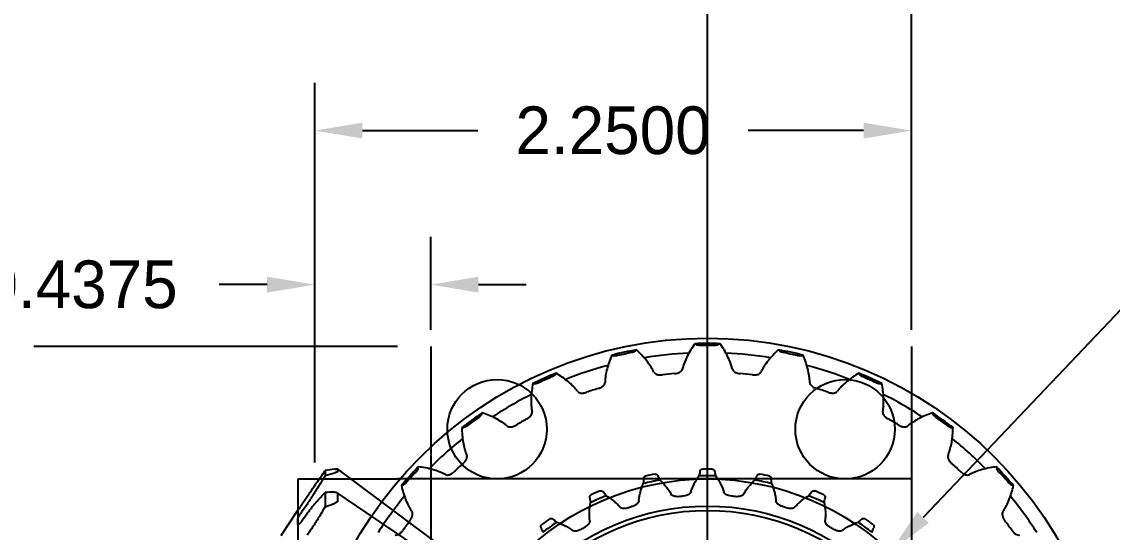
# Model space of a CAD drawing. Header units: inches. Extents: x -116 to 250, y -285 to 80.
# Drawn here: x 21.145 to 25.257, y -191.47 to -189.545 of the extents above; entities that cross this region are included whole.
import ezdxf

# ---------------------------------------------------------------- set-up
doc = ezdxf.new("R2010")
doc.units = ezdxf.units.IN
doc.header["$MEASUREMENT"] = 0
for name, color, linetype in [('LAY0001', 7, 'Continuous'), ('LAYER_CURVE', 7, 'Continuous'), ('LAYER_CUT_FEAT', 7, 'Continuous'), ('LAYER_FEATURE', 7, 'Continuous'), ('trajectories', 3, 'Continuous')]:
    doc.layers.add(name, color=color, linetype=linetype)
doc.dimstyles.get("Standard").update_dxf_attribs({"dimtxt": 0.18, "dimasz": 0.18, "dimexe": 0.18, "dimexo": 0.0625, "dimgap": 0.09, "dimtad": 0, "dimtih": 1, "dimtoh": 1, "dimdec": 4, "dimzin": 0, "dimdsep": 46, "dimtxsty": 'Standard', "dimcen": 0.09, "dimadec": 0, "dimazin": 0, "dimtfac": 1, "dimtdec": 4, "dimtofl": 0, "dimtmove": 0, "dimatfit": 3, "dimfxl": 1, "dimtolj": 1, "dimtzin": 0, "dimarcsym": 0})

# ---------------------------------------------------------------- blocks, each defined once
blk = doc.blocks.new('*D125')
at = {"layer": 'Defpoints', "color": 0, "transparency": 16777216}
for p in [(24.4196, -191.5446), (23.0411, -192.9936)]:
    blk.add_point(p, dxfattribs=at)
at = {"layer": 'trajectories', "color": 0, "lineweight": -2, "transparency": 16777216}
for p, q in [((25.3157, -190.6027), (24.5437, -191.4142)), ((25.4957, -190.6027), (25.3157, -190.6027)), ((23.7304, -192.3591), (23.7304, -192.1791)), ((23.6404, -192.2691), (23.8204, -192.2691))]:
    blk.add_line(p, q, dxfattribs=at)
at = {"layer": 'trajectories', "color": 0, "transparency": 16777216}
blk.add_solid([(24.522, -191.3935), (24.5654, -191.4348), (24.4196, -191.5446)], dxfattribs=at)
at = {"layer": 'trajectories', "color": 0, "transparency": 16777216, "insert": (26.0657, -190.6027), "char_height": 0.18, "attachment_point": 5}
blk.add_mtext('\\A1;∅2.0000', dxfattribs=at)
blk = doc.blocks.new('*D124')
at = {"layer": 'Defpoints', "color": 0, "transparency": 16777216}
for p in [(24.4996, -189.955), (24.4996, -190.7691), (22.2496, -191.2691)]:
    blk.add_point(p, dxfattribs=at)
at = {"layer": 'trajectories', "color": 0, "lineweight": -2, "transparency": 16777216}
for p, q in [((22.2496, -191.2066), (22.2496, -189.775)), ((24.4996, -190.7066), (24.4996, -189.775)), ((22.4296, -189.955), (22.8646, -189.955)), ((24.3196, -189.955), (23.8846, -189.955))]:
    blk.add_line(p, q, dxfattribs=at)
at = {"layer": 'trajectories', "color": 0, "transparency": 16777216}
for points in [[(22.4296, -189.925), (22.4296, -189.985), (22.2496, -189.955)], [(24.3196, -189.925), (24.3196, -189.985), (24.4996, -189.955)]]:
    blk.add_solid(points, dxfattribs=at)
at = {"layer": 'trajectories', "color": 0, "transparency": 16777216, "insert": (23.3746, -189.955), "char_height": 0.18, "attachment_point": 5}
blk.add_mtext('\\A1;2.2500', dxfattribs=at)
blk = doc.blocks.new('*D127')
at = {"layer": 'Defpoints', "color": 0, "transparency": 16777216}
for p in [(22.2496, -190.5361), (22.2496, -190.7691), (22.6871, -190.7691)]:
    blk.add_point(p, dxfattribs=at)
at = {"layer": 'trajectories', "color": 0, "lineweight": -2, "transparency": 16777216}
for p, q in [((22.2496, -190.7066), (22.2496, -190.3561)), ((22.6871, -190.7066), (22.6871, -190.3561)), ((22.0696, -190.5361), (21.8896, -190.5361)), ((22.8671, -190.5361), (23.0471, -190.5361))]:
    blk.add_line(p, q, dxfattribs=at)
at = {"layer": 'trajectories', "color": 0, "transparency": 16777216}
for points in [[(22.0696, -190.5061), (22.0696, -190.5661), (22.2496, -190.5361)], [(22.8671, -190.5061), (22.8671, -190.5661), (22.6871, -190.5361)]]:
    blk.add_solid(points, dxfattribs=at)
at = {"layer": 'trajectories', "color": 0, "transparency": 16777216, "insert": (21.3646, -190.5361), "char_height": 0.18, "attachment_point": 5}
blk.add_mtext('\\A1;0.4375', dxfattribs=at)
blk = doc.blocks.new('*D129')
at = {"layer": 'Defpoints', "color": 0, "transparency": 16777216}
for p in [(24.4996, -189.3647), (24.4996, -190.7691), (23.7304, -192.2691)]:
    blk.add_point(p, dxfattribs=at)
at = {"layer": 'trajectories', "color": 0, "lineweight": -2, "transparency": 16777216}
for p, q in [((23.7304, -192.2066), (23.7304, -189.1847)), ((24.4996, -190.7066), (24.4996, -189.1847)), ((23.9104, -189.3647), (24.3196, -189.3647)), ((24.4996, -189.3647), (24.6796, -189.3647))]:
    blk.add_line(p, q, dxfattribs=at)
at = {"layer": 'trajectories', "color": 0, "transparency": 16777216}
for points in [[(23.9104, -189.3347), (23.9104, -189.3947), (23.7304, -189.3647)], [(24.3196, -189.3347), (24.3196, -189.3947), (24.4996, -189.3647)]]:
    blk.add_solid(points, dxfattribs=at)
at = {"layer": 'trajectories', "color": 0, "transparency": 16777216, "insert": (25.2046, -189.3647), "char_height": 0.18, "attachment_point": 5}
blk.add_mtext('\\A1;0.7693', dxfattribs=at)

msp = doc.modelspace()

# ---------------------------------------------------------------- linework, layer by layer
at = {"color": 7, "linetype": 'Continuous'}
for p, q in [((22.7669, -191.55228), (22.3357, -191.23147)), ((22.76708, -191.61476), (22.33438, -191.32083)), ((22.22035, -191.33706), (22.19989, -191.36769)), ((22.22035, -191.36494), (22.19989, -191.39465)), ((22.18574, -191.38768), (22.18574, -191.3872)), ((22.18575, -191.3877), (22.18574, -191.38768)), ((22.18588, -191.3876), (22.18575, -191.3877)), ((22.22035, -191.40042), (22.19989, -191.42896)), ((22.18574, -191.43982), (22.18574, -191.42183))]:
    msp.add_line(p, q, dxfattribs=at)
for centre, radius, start, end in [((23.73036, -192.26909), 1.51084, 88.18699, 91.81301), ((23.73036, -192.26909), 1.51084, 100.18699, 103.81301), ((23.73036, -192.26909), 1.50404, 100.9759, 103.0241), ((23.14727, -190.45115), 0.45747, 312.67273, 313.66862), ((23.93037, -190.35703), 0.47222, 238.34693, 239.31172), ((23.73036, -192.26909), 1.50404, 88.9759, 91.0241), ((23.53799, -190.36965), 0.45747, 300.67273, 301.66862), ((23.73036, -192.26909), 1.51084, 76.18699, 79.81301), ((24.32354, -190.4404), 0.47222, 226.34693, 227.31172), ((23.73036, -192.26909), 1.50404, 76.9759, 79.0241), ((23.52846, -190.35723), 0.47222, 250.34693, 251.31172), ((23.93711, -190.37116), 0.45747, 288.67273, 289.66862), ((23.73036, -192.26909), 1.51084, 112.18699, 115.81301), ((22.78205, -190.61211), 0.45747, 324.67273, 325.66862), ((23.73036, -192.26909), 1.40303, 95.04245, 96.95755), ((23.73036, -192.26909), 1.40303, 83.04245, 84.95755), ((23.73036, -192.26909), 1.51084, 64.18699, 67.81301), ((24.69079, -190.60369), 0.47222, 214.34693, 215.31172), ((23.13538, -190.44098), 0.47222, 262.34693, 263.31172), ((23.73036, -192.26909), 1.50404, 112.9759, 115.0241), ((23.73036, -192.26909), 1.50404, 64.9759, 67.0241), ((24.32719, -190.45562), 0.45747, 276.67273, 277.66862), ((23.73036, -192.26909), 1.40303, 107.04245, 108.95755), ((23.73036, -192.26909), 1.40303, 71.04245, 72.95755), ((23.73036, -192.26909), 1.51084, 124.18699, 127.81301), ((23.73036, -192.26909), 1.50404, 124.9759, 127.0241), ((22.45826, -190.84548), 0.45747, 336.67273, 337.66862), ((23.73036, -192.26909), 1.40303, 119.04245, 120.95755), ((23.73036, -192.26909), 1.40303, 59.04245, 60.95755), ((23.73036, -192.26909), 1.51084, 52.18699, 55.81301), ((25.01605, -190.83976), 0.47222, 202.34693, 203.31172), ((23.73036, -192.26909), 1.50404, 52.9759, 55.0241), ((22.7683, -190.60464), 0.47222, 274.34693, 275.31172), ((24.69119, -190.61933), 0.45747, 264.67273, 265.66862), ((23.73036, -192.26909), 1.40303, 131.04245, 132.95755), ((23.73036, -192.26909), 1.40303, 47.04245, 48.95755), ((23.73036, -192.26909), 1.51084, 136.18699, 139.81301), ((23.73036, -192.26909), 1.50404, 136.9759, 139.0241), ((22.19008, -191.14108), 0.45747, 348.67273, 349.66862), ((23.73036, -192.26909), 1.51084, 40.18699, 43.81301), ((25.28513, -191.13831), 0.47222, 190.34693, 191.31172), ((23.73036, -192.26909), 1.50404, 40.9759, 43.0241), ((22.44326, -190.84103), 0.47222, 286.34693, 287.31172), ((25.0132, -190.85515), 0.45747, 252.67273, 253.66862), ((23.73036, -192.26909), 0.93948, 95.54746, 96.45254), ((23.73036, -192.26909), 0.93948, 83.54746, 84.45254), ((23.73036, -192.26909), 0.93948, 107.54746, 108.45254), ((23.73036, -192.26909), 0.93948, 71.54746, 72.45254), ((23.73036, -192.26909), 1.40303, 143.04245, 144.95755), ((23.73036, -192.26909), 0.93948, 119.54746, 120.45254), ((23.73036, -192.26909), 0.93948, 59.54746, 60.45254), ((23.73036, -192.26909), 1.40303, 35.04245, 36.95755)]:
    msp.add_arc(centre, radius, start, end, dxfattribs=at)
for points, knots in [([(23.45735, -190.7875), (23.45681, -190.788), (23.45529, -190.78898), (23.4524, -190.79029), (23.44853, -190.79156), (23.4456, -190.79225), (23.444, -190.79256)], [0, 0, 0, 0, 0.1535913, 0.3724324, 0.6608277, 1, 1, 1, 1]), ([(23.52853, -190.86625), (23.52676, -190.8624), (23.52281, -190.85481), (23.51379, -190.83996), (23.5007, -190.82199), (23.48289, -190.80144), (23.46991, -190.78844), (23.46315, -190.78206)], [0, 0, 0, 0, 0.1186665, 0.2393382, 0.4861728, 0.7399325, 1, 1, 1, 1]), ([(23.68256, -190.759), (23.67728, -190.76664), (23.66729, -190.78206), (23.65414, -190.80586), (23.64507, -190.82616), (23.63934, -190.84256), (23.63705, -190.85081), (23.63612, -190.85495)], [0, 0, 0, 0, 0.2600676, 0.5138273, 0.7606619, 0.8813335, 1, 1, 1, 1]), ([(23.70348, -190.76529), (23.70185, -190.76532), (23.69884, -190.76525), (23.69479, -190.76481), (23.69169, -190.76413), (23.69, -190.76349), (23.68937, -190.76312)], [0, 0, 0, 0, 0.3391728, 0.6275678, 0.8464086, 1, 1, 1, 1]), ([(23.77136, -190.76312), (23.77073, -190.76349), (23.76904, -190.76413), (23.76594, -190.76481), (23.76189, -190.76525), (23.75887, -190.76532), (23.75725, -190.76529)], [0, 0, 0, 0, 0.1535913, 0.3724324, 0.6608277, 1, 1, 1, 1]), ([(23.8246, -190.85495), (23.82367, -190.85081), (23.82139, -190.84256), (23.81566, -190.82616), (23.80659, -190.80586), (23.79344, -190.78206), (23.78345, -190.76664), (23.77816, -190.759)], [0, 0, 0, 0, 0.1186665, 0.2393382, 0.4861728, 0.7399325, 1, 1, 1, 1]), ([(23.99757, -190.78206), (23.99082, -190.78844), (23.97784, -190.80144), (23.96003, -190.82199), (23.94694, -190.83996), (23.93792, -190.85481), (23.93397, -190.8624), (23.9322, -190.86625)], [0, 0, 0, 0, 0.2600676, 0.5138273, 0.7606619, 0.8813335, 1, 1, 1, 1]), ([(24.01673, -190.79256), (24.01513, -190.79225), (24.01219, -190.79156), (24.00832, -190.79029), (24.00543, -190.78898), (24.00391, -190.788), (24.00337, -190.7875)], [0, 0, 0, 0, 0.3391728, 0.6275678, 0.8464086, 1, 1, 1, 1]), ([(23.36964, -190.80194), (23.36606, -190.81051), (23.3595, -190.82767), (23.35158, -190.85368), (23.34693, -190.87542), (23.34474, -190.89266), (23.34422, -190.9012), (23.34417, -190.90544)], [0, 0, 0, 0, 0.2600676, 0.5138273, 0.7606619, 0.8813335, 1, 1, 1, 1]), ([(23.39141, -190.80374), (23.38983, -190.80411), (23.38686, -190.80467), (23.38281, -190.80508), (23.37964, -190.80506), (23.37785, -190.80479), (23.37715, -190.80455)], [0, 0, 0, 0, 0.3391728, 0.6275678, 0.8464086, 1, 1, 1, 1]), ([(24.08357, -190.80455), (24.08287, -190.80479), (24.08109, -190.80506), (24.07791, -190.80508), (24.07386, -190.80467), (24.0709, -190.80411), (24.06931, -190.80374)], [0, 0, 0, 0, 0.1535913, 0.3724324, 0.6608277, 1, 1, 1, 1]), ([(24.11656, -190.90544), (24.11651, -190.9012), (24.11599, -190.89266), (24.11379, -190.87542), (24.10915, -190.85368), (24.10123, -190.82767), (24.09466, -190.81051), (24.09108, -190.80194)], [0, 0, 0, 0, 0.1186665, 0.2393382, 0.4861728, 0.7399325, 1, 1, 1, 1]), ([(23.15528, -190.87664), (23.15486, -190.87724), (23.15357, -190.87851), (23.15102, -190.8804), (23.1475, -190.88244), (23.14477, -190.88373), (23.14327, -190.88437)], [0, 0, 0, 0, 0.1535913, 0.3724324, 0.6608277, 1, 1, 1, 1]), ([(23.24127, -190.93887), (23.23874, -190.93547), (23.2333, -190.92887), (23.22139, -190.91622), (23.20485, -190.90136), (23.18315, -190.88496), (23.16776, -190.87494), (23.15982, -190.87011)], [0, 0, 0, 0, 0.1186665, 0.2393382, 0.4861728, 0.7399325, 1, 1, 1, 1]), ([(23.52853, -190.86625), (23.53055, -190.87066), (23.53709, -190.87429), (23.54487, -190.87614), (23.55164, -190.87699), (23.55689, -190.87682), (23.56041, -190.87639)], [0, 0, 0, 0, 0.4164055, 0.5515049, 0.6957148, 1, 1, 1, 1]), ([(23.60705, -190.87149), (23.61057, -190.87118), (23.61575, -190.87025), (23.6222, -190.86801), (23.62942, -190.86459), (23.63506, -190.85967), (23.63612, -190.85495)], [0, 0, 0, 0, 0.3042861, 0.4484957, 0.5835949, 1, 1, 1, 1]), ([(23.8246, -190.85495), (23.82567, -190.85967), (23.83131, -190.86459), (23.83853, -190.86801), (23.84498, -190.87025), (23.85015, -190.87118), (23.85368, -190.87149)], [0, 0, 0, 0, 0.4164051, 0.5515043, 0.6957139, 1, 1, 1, 1]), ([(23.90032, -190.87639), (23.90383, -190.87682), (23.90908, -190.87699), (23.91586, -190.87614), (23.92364, -190.87429), (23.93017, -190.87066), (23.9322, -190.86625)], [0, 0, 0, 0, 0.3042849, 0.4484947, 0.5835941, 1, 1, 1, 1]), ([(24.3009, -190.87011), (24.29297, -190.87494), (24.27757, -190.88496), (24.25588, -190.90136), (24.23934, -190.91622), (24.22743, -190.92887), (24.22199, -190.93547), (24.21945, -190.93887)], [0, 0, 0, 0, 0.2600676, 0.5138273, 0.7606619, 0.8813335, 1, 1, 1, 1]), ([(24.31746, -190.88437), (24.31596, -190.88373), (24.31323, -190.88244), (24.30971, -190.8804), (24.30715, -190.87851), (24.30587, -190.87724), (24.30544, -190.87664)], [0, 0, 0, 0, 0.3391728, 0.6275678, 0.8464086, 1, 1, 1, 1]), ([(23.07249, -190.909), (23.07077, -190.91813), (23.06791, -190.93627), (23.06558, -190.96337), (23.06555, -190.9856), (23.06699, -191.00291), (23.06826, -191.01138), (23.06909, -191.01554)], [0, 0, 0, 0, 0.2600676, 0.5138273, 0.7606619, 0.8813335, 1, 1, 1, 1]), ([(23.09416, -190.90623), (23.09268, -190.90692), (23.0899, -190.90808), (23.08602, -190.90933), (23.08292, -190.90997), (23.08111, -190.91008), (23.08038, -190.90999)], [0, 0, 0, 0, 0.3391728, 0.6275678, 0.8464086, 1, 1, 1, 1]), ([(23.31916, -190.92767), (23.32255, -190.92663), (23.32742, -190.92465), (23.33326, -190.92112), (23.33961, -190.91627), (23.34411, -190.91029), (23.34417, -190.90544)], [0, 0, 0, 0, 0.3042862, 0.4484951, 0.5835948, 1, 1, 1, 1]), ([(24.11656, -190.90544), (24.11662, -190.91029), (24.12111, -190.91627), (24.12746, -190.92112), (24.13331, -190.92465), (24.13818, -190.92663), (24.14156, -190.92767)], [0, 0, 0, 0, 0.4164051, 0.5515043, 0.6957139, 1, 1, 1, 1]), ([(24.38035, -190.90999), (24.37962, -190.91008), (24.37781, -190.90997), (24.3747, -190.90933), (24.37083, -190.90808), (24.36805, -190.90692), (24.36657, -190.90623)], [0, 0, 0, 0, 0.1535913, 0.3724324, 0.6608277, 1, 1, 1, 1]), ([(24.39164, -191.01554), (24.39247, -191.01138), (24.39374, -191.00291), (24.39517, -190.9856), (24.39515, -190.96337), (24.39281, -190.93627), (24.38996, -190.91813), (24.38824, -190.909)], [0, 0, 0, 0, 0.1186665, 0.2393382, 0.4861728, 0.7399325, 1, 1, 1, 1]), ([(23.24127, -190.93887), (23.24417, -190.94276), (23.25132, -190.94495), (23.25931, -190.94515), (23.26611, -190.94457), (23.27122, -190.94331), (23.27456, -190.94216)], [0, 0, 0, 0, 0.416405, 0.5515043, 0.6957139, 1, 1, 1, 1]), ([(24.18616, -190.94216), (24.18951, -190.94331), (24.19461, -190.94457), (24.20142, -190.94515), (24.20941, -190.94495), (24.21656, -190.94276), (24.21945, -190.93887)], [0, 0, 0, 0, 0.3042861, 0.4484957, 0.5835949, 1, 1, 1, 1]), ([(22.87834, -191.02664), (22.87805, -191.02731), (22.87706, -191.02882), (22.87495, -191.0312), (22.87193, -191.03393), (22.86954, -191.03576), (22.8682, -191.03669)], [0, 0, 0, 0, 0.1535913, 0.3724324, 0.6608277, 1, 1, 1, 1]), ([(22.97539, -191.06963), (22.97221, -191.06683), (22.96551, -191.0615), (22.95123, -191.0516), (22.93197, -191.04051), (22.90734, -191.02898), (22.89019, -191.02238), (22.88143, -191.01931)], [0, 0, 0, 0, 0.1186665, 0.2393382, 0.4861728, 0.7399325, 1, 1, 1, 1]), ([(23.04925, -191.04247), (23.05235, -191.04076), (23.0567, -191.0378), (23.06168, -191.03314), (23.06688, -191.02707), (23.07004, -191.02029), (23.06909, -191.01554)], [0, 0, 0, 0, 0.3042844, 0.4484934, 0.5835935, 1, 1, 1, 1]), ([(24.39164, -191.01554), (24.39069, -191.02029), (24.39384, -191.02707), (24.39904, -191.03314), (24.40403, -191.0378), (24.40838, -191.04076), (24.41147, -191.04247)], [0, 0, 0, 0, 0.4164055, 0.5515049, 0.6957147, 1, 1, 1, 1]), ([(24.5793, -191.01931), (24.57053, -191.02238), (24.55339, -191.02898), (24.52876, -191.04051), (24.50949, -191.0516), (24.49521, -191.0615), (24.48852, -191.06683), (24.48533, -191.06963)], [0, 0, 0, 0, 0.2600676, 0.5138273, 0.7606619, 0.8813335, 1, 1, 1, 1]), ([(24.59253, -191.03669), (24.59119, -191.03576), (24.58879, -191.03393), (24.58577, -191.0312), (24.58367, -191.02882), (24.58268, -191.02731), (24.58238, -191.02664)], [0, 0, 0, 0, 0.3391728, 0.6275678, 0.8464086, 1, 1, 1, 1]), ([(22.80409, -191.0755), (22.8043, -191.08479), (22.80528, -191.10313), (22.80863, -191.13012), (22.81323, -191.15187), (22.81823, -191.16851), (22.82123, -191.17652), (22.82291, -191.18042)], [0, 0, 0, 0, 0.2600676, 0.5138273, 0.7606619, 0.8813335, 1, 1, 1, 1]), ([(22.82471, -191.06829), (22.82341, -191.06927), (22.82093, -191.07099), (22.8174, -191.07301), (22.81449, -191.07429), (22.81274, -191.07476), (22.81201, -191.07483)], [0, 0, 0, 0, 0.3391728, 0.6275678, 0.8464086, 1, 1, 1, 1]), ([(22.97539, -191.06963), (22.97903, -191.07283), (22.98649, -191.07349), (22.99434, -191.07202), (23.00088, -191.07003), (23.0056, -191.06774), (23.00864, -191.06592)], [0, 0, 0, 0, 0.416405, 0.5515043, 0.6957139, 1, 1, 1, 1]), ([(24.45209, -191.06592), (24.45512, -191.06774), (24.45985, -191.07003), (24.46639, -191.07202), (24.47424, -191.07349), (24.48169, -191.07283), (24.48533, -191.06963)], [0, 0, 0, 0, 0.3042861, 0.4484957, 0.5835949, 1, 1, 1, 1]), ([(24.64872, -191.07483), (24.64798, -191.07476), (24.64624, -191.07429), (24.64333, -191.07301), (24.6398, -191.07099), (24.63732, -191.06927), (24.63602, -191.06829)], [0, 0, 0, 0, 0.1535913, 0.3724324, 0.6608277, 1, 1, 1, 1]), ([(24.63782, -191.18042), (24.6395, -191.17652), (24.6425, -191.16851), (24.6475, -191.15187), (24.6521, -191.13012), (24.65544, -191.10313), (24.65642, -191.08479), (24.65664, -191.0755)], [0, 0, 0, 0, 0.1186665, 0.2393382, 0.4861728, 0.7399325, 1, 1, 1, 1]), ([(22.80911, -191.21089), (22.81178, -191.20856), (22.81542, -191.20477), (22.81933, -191.19917), (22.82315, -191.19216), (22.82483, -191.18487), (22.82291, -191.18042)], [0, 0, 0, 0, 0.3042861, 0.4484957, 0.5835949, 1, 1, 1, 1]), ([(24.63782, -191.18042), (24.6359, -191.18487), (24.63757, -191.19216), (24.6414, -191.19917), (24.64531, -191.20477), (24.64895, -191.20856), (24.65162, -191.21089)], [0, 0, 0, 0, 0.416405, 0.5515043, 0.6957139, 1, 1, 1, 1]), ([(22.63864, -191.23093), (22.6385, -191.23165), (22.63784, -191.23334), (22.63627, -191.2361), (22.63389, -191.2394), (22.63192, -191.24168), (22.63081, -191.24287)], [0, 0, 0, 0, 0.1535913, 0.3724324, 0.6608277, 1, 1, 1, 1]), ([(22.74251, -191.25281), (22.73882, -191.25073), (22.73115, -191.24691), (22.71513, -191.2402), (22.69398, -191.23335), (22.66749, -191.2272), (22.64935, -191.22431), (22.64014, -191.22312)], [0, 0, 0, 0, 0.1186665, 0.2393382, 0.4861728, 0.7399325, 1, 1, 1, 1]), ([(22.74251, -191.25281), (22.74674, -191.25518), (22.75416, -191.25428), (22.76154, -191.2512), (22.76752, -191.2479), (22.77167, -191.24468), (22.77426, -191.24227)], [0, 0, 0, 0, 0.4164055, 0.551505, 0.6957148, 1, 1, 1, 1]), ([(24.68647, -191.24227), (24.68906, -191.24468), (24.69321, -191.2479), (24.69919, -191.2512), (24.70657, -191.25428), (24.71399, -191.25518), (24.71822, -191.25281)], [0, 0, 0, 0, 0.3042849, 0.4484947, 0.5835941, 1, 1, 1, 1]), ([(24.82059, -191.22312), (24.81138, -191.22431), (24.79324, -191.2272), (24.76675, -191.23335), (24.7456, -191.2402), (24.72957, -191.24691), (24.72191, -191.25073), (24.71822, -191.25281)], [0, 0, 0, 0, 0.2600676, 0.5138273, 0.7606619, 0.8813335, 1, 1, 1, 1]), ([(24.82991, -191.24287), (24.8288, -191.24168), (24.82684, -191.2394), (24.82445, -191.2361), (24.82288, -191.23334), (24.82223, -191.23165), (24.82209, -191.23093)], [0, 0, 0, 0, 0.3391728, 0.6275678, 0.8464086, 1, 1, 1, 1]), ([(22.59484, -191.28283), (22.59377, -191.28406), (22.5917, -191.28625), (22.58867, -191.28897), (22.58609, -191.29082), (22.58448, -191.29164), (22.58378, -191.29186)], [0, 0, 0, 0, 0.3391728, 0.6275678, 0.8464086, 1, 1, 1, 1]), ([(23.47191, -191.35152), (23.47222, -191.34614), (23.4736, -191.33528), (23.47856, -191.31341), (23.48425, -191.2973), (23.48864, -191.2867)], [0, 0, 0, 0, 0.2403234, 0.4875091, 1, 1, 1, 1]), ([(23.55161, -191.27331), (23.55994, -191.28121), (23.57169, -191.29362), (23.58511, -191.31158), (23.5908, -191.32094), (23.59327, -191.32572)], [0, 0, 0, 0, 0.512491, 0.7596766, 1, 1, 1, 1]), ([(23.66833, -191.31783), (23.66975, -191.31264), (23.67336, -191.3023), (23.68276, -191.28194), (23.69167, -191.26737), (23.69818, -191.25791)], [0, 0, 0, 0, 0.2403234, 0.4875091, 1, 1, 1, 1]), ([(23.76255, -191.25791), (23.76906, -191.26737), (23.77797, -191.28194), (23.78736, -191.3023), (23.79098, -191.31264), (23.7924, -191.31783)], [0, 0, 0, 0, 0.512491, 0.7596766, 1, 1, 1, 1]), ([(23.86746, -191.32572), (23.86993, -191.32094), (23.87562, -191.31158), (23.88904, -191.29362), (23.90079, -191.28121), (23.90912, -191.27331)], [0, 0, 0, 0, 0.2403234, 0.4875091, 1, 1, 1, 1]), ([(23.97208, -191.2867), (23.97648, -191.2973), (23.98217, -191.31341), (23.98712, -191.33528), (23.98851, -191.34614), (23.98882, -191.35152)], [0, 0, 0, 0, 0.5124911, 0.7596768, 1, 1, 1, 1]), ([(24.87695, -191.29186), (24.87624, -191.29164), (24.87464, -191.29082), (24.87206, -191.28897), (24.86903, -191.28625), (24.86696, -191.28406), (24.86589, -191.28283)], [0, 0, 0, 0, 0.1535913, 0.3724324, 0.6608277, 1, 1, 1, 1]), ([(22.57617, -191.29417), (22.57831, -191.3032), (22.58308, -191.32094), (22.59197, -191.34664), (22.60099, -191.36696), (22.60934, -191.3822), (22.61394, -191.38942), (22.61639, -191.39288)], [0, 0, 0, 0, 0.2600676, 0.5138273, 0.7606619, 0.8813335, 1, 1, 1, 1]), ([(23.34848, -191.33224), (23.35827, -191.33823), (23.37234, -191.34793), (23.38921, -191.3627), (23.39672, -191.37067), (23.40012, -191.37484)], [0, 0, 0, 0, 0.512491, 0.7596766, 1, 1, 1, 1]), ([(23.62478, -191.33556), (23.62135, -191.33595), (23.61621, -191.33608), (23.60959, -191.33525), (23.6019, -191.33344), (23.59547, -191.32999), (23.59327, -191.32572)], [0, 0, 0, 0, 0.302187, 0.445692, 0.5804728, 1, 1, 1, 1]), ([(23.66833, -191.31783), (23.66706, -191.32247), (23.66149, -191.32718), (23.65435, -191.33055), (23.64804, -191.33274), (23.64299, -191.33368), (23.63954, -191.33401)], [0, 0, 0, 0, 0.4195272, 0.554308, 0.697813, 1, 1, 1, 1]), ([(23.82118, -191.33401), (23.81774, -191.33368), (23.81269, -191.33274), (23.80638, -191.33055), (23.79924, -191.32718), (23.79366, -191.32247), (23.7924, -191.31783)], [0, 0, 0, 0, 0.3021865, 0.4456915, 0.5804723, 1, 1, 1, 1]), ([(23.86746, -191.32572), (23.86526, -191.32999), (23.85883, -191.33344), (23.85114, -191.33525), (23.84451, -191.33608), (23.83938, -191.33595), (23.83594, -191.33556)], [0, 0, 0, 0, 0.4195272, 0.554308, 0.697813, 1, 1, 1, 1]), ([(24.0606, -191.37484), (24.06401, -191.37067), (24.07152, -191.3627), (24.08838, -191.34793), (24.10245, -191.33823), (24.11224, -191.33224)], [0, 0, 0, 0, 0.2403234, 0.4875091, 1, 1, 1, 1]), ([(24.84433, -191.39288), (24.84679, -191.38942), (24.85139, -191.3822), (24.85974, -191.36696), (24.86876, -191.34664), (24.87765, -191.32094), (24.88242, -191.3032), (24.88456, -191.29417)], [0, 0, 0, 0, 0.1186665, 0.2393382, 0.4861728, 0.7399325, 1, 1, 1, 1]), ([(22.19989, -191.36769), (22.19826, -191.37013), (22.19587, -191.37366), (22.19277, -191.37815), (22.19075, -191.38104), (22.18901, -191.38347), (22.18762, -191.38538), (22.18662, -191.3867), (22.18609, -191.38738), (22.18588, -191.3876)], [0, 0, 0, 0, 0.3612195, 0.5254513, 0.6718985, 0.7960282, 0.8939709, 0.9626672, 1, 1, 1, 1]), ([(23.28678, -191.4253), (23.28597, -191.41998), (23.28507, -191.40907), (23.28537, -191.38665), (23.28758, -191.36971), (23.28968, -191.35842)], [0, 0, 0, 0, 0.2403233, 0.487509, 1, 1, 1, 1]), ([(23.433, -191.37791), (23.42972, -191.37901), (23.42473, -191.3802), (23.41807, -191.38077), (23.41018, -191.3806), (23.40317, -191.37856), (23.40012, -191.37484)], [0, 0, 0, 0, 0.302187, 0.445692, 0.5804728, 1, 1, 1, 1]), ([(23.47191, -191.35152), (23.47163, -191.35631), (23.46716, -191.36208), (23.46088, -191.36686), (23.45516, -191.37032), (23.45041, -191.37228), (23.44712, -191.37333)], [0, 0, 0, 0, 0.4195283, 0.5543101, 0.6978142, 1, 1, 1, 1]), ([(24.01361, -191.37333), (24.01031, -191.37228), (24.00557, -191.37032), (23.99985, -191.36686), (23.99357, -191.36208), (23.98909, -191.35631), (23.98882, -191.35152)], [0, 0, 0, 0, 0.302187, 0.445692, 0.5804728, 1, 1, 1, 1]), ([(24.0606, -191.37484), (24.05756, -191.37856), (24.05055, -191.3806), (24.04266, -191.38077), (24.036, -191.3802), (24.03101, -191.37901), (24.02773, -191.37791)], [0, 0, 0, 0, 0.4195267, 0.5543075, 0.6978127, 1, 1, 1, 1]), ([(24.17105, -191.35842), (24.17315, -191.36971), (24.17536, -191.38665), (24.17566, -191.40907), (24.17476, -191.41998), (24.17395, -191.4253)], [0, 0, 0, 0, 0.512491, 0.7596766, 1, 1, 1, 1]), ([(22.18574, -191.42183), (22.18574, -191.42156), (22.1858, -191.42097), (22.18612, -191.41955), (22.18688, -191.41737), (22.1882, -191.41435), (22.18996, -191.41084), (22.19209, -191.40698), (22.19535, -191.40148), (22.19802, -191.39737), (22.19989, -191.39465)], [0, 0, 0, 0, 0.0255874, 0.057743, 0.1415442, 0.2495506, 0.3782187, 0.5230073, 0.678699, 1, 1, 1, 1]), ([(22.60923, -191.42555), (22.61136, -191.42272), (22.61413, -191.41826), (22.61679, -191.41197), (22.61907, -191.40431), (22.61919, -191.39683), (22.61639, -191.39288)], [0, 0, 0, 0, 0.3042861, 0.4484957, 0.5835949, 1, 1, 1, 1]), ([(24.84433, -191.39288), (24.84153, -191.39683), (24.84166, -191.40431), (24.84394, -191.41197), (24.8466, -191.41826), (24.84937, -191.42272), (24.8515, -191.42555)], [0, 0, 0, 0, 0.4164051, 0.5515043, 0.6957139, 1, 1, 1, 1]), ([(22.18642, -191.44153), (22.18631, -191.44147), (22.18609, -191.44129), (22.18588, -191.4409), (22.18576, -191.4404), (22.18574, -191.44003), (22.18574, -191.43982)], [0, 0, 0, 0, 0.1984575, 0.4188777, 0.6822092, 1, 1, 1, 1]), ([(22.19989, -191.42896), (22.19917, -191.42997), (22.19775, -191.43188), (22.19561, -191.43454), (22.19358, -191.43684), (22.19171, -191.43874), (22.19003, -191.44019), (22.18876, -191.44107), (22.18785, -191.44148), (22.18719, -191.44168), (22.18667, -191.44166), (22.18642, -191.44153)], [0, 0, 0, 0, 0.1953342, 0.376554, 0.5396566, 0.6811491, 0.7982752, 0.8893455, 0.92515, 0.9548821, 1, 1, 1, 1]), ([(23.16205, -191.43211), (23.17287, -191.43593), (23.18865, -191.44249), (23.20821, -191.45344), (23.21722, -191.45968), (23.22142, -191.46304)], [0, 0, 0, 0, 0.512491, 0.7596766, 1, 1, 1, 1]), ([(23.28678, -191.4253), (23.28751, -191.43005), (23.28433, -191.43663), (23.27918, -191.44261), (23.27431, -191.44718), (23.27008, -191.45008), (23.26707, -191.45179)], [0, 0, 0, 0, 0.4195268, 0.5543082, 0.6978125, 1, 1, 1, 1]), ([(24.19366, -191.45179), (24.19065, -191.45008), (24.18642, -191.44718), (24.18155, -191.44261), (24.17639, -191.43663), (24.17322, -191.43005), (24.17395, -191.4253)], [0, 0, 0, 0, 0.302187, 0.445692, 0.5804728, 1, 1, 1, 1]), ([(24.23931, -191.46304), (24.24351, -191.45968), (24.25251, -191.45344), (24.27208, -191.44249), (24.28786, -191.43593), (24.29868, -191.43211)], [0, 0, 0, 0, 0.2403234, 0.4875091, 1, 1, 1, 1]), ([(22.5528, -191.4804), (22.55743, -191.48184), (22.5645, -191.47942), (22.57108, -191.47488), (22.57624, -191.47041), (22.57963, -191.46639), (22.58167, -191.46349)], [0, 0, 0, 0, 0.416405, 0.5515043, 0.6957139, 1, 1, 1, 1]), ([(23.25421, -191.45921), (23.25123, -191.46096), (23.2466, -191.46317), (23.2402, -191.46511), (23.23245, -191.46658), (23.22517, -191.46605), (23.22142, -191.46304)], [0, 0, 0, 0, 0.3021872, 0.4456923, 0.5804731, 1, 1, 1, 1]), ([(24.23931, -191.46304), (24.23556, -191.46605), (24.22828, -191.46658), (24.22052, -191.46511), (24.21413, -191.46317), (24.2095, -191.46096), (24.20651, -191.45921)], [0, 0, 0, 0, 0.4195272, 0.554308, 0.697813, 1, 1, 1, 1]), ([(24.87906, -191.46349), (24.88109, -191.46639), (24.88448, -191.47041), (24.88965, -191.47488), (24.89622, -191.47942), (24.9033, -191.48184), (24.90793, -191.4804)], [0, 0, 0, 0, 0.3042861, 0.4484958, 0.583595, 1, 1, 1, 1])]:
    msp.add_open_spline(points, degree=3, knots=knots, dxfattribs=at)
at = {"layer": 'LAY0001', "color": 7, "linetype": 'Continuous'}
msp.add_circle((23.73036, -192.26909), 0.8814, dxfattribs=at)
at = {"layer": 'LAYER_CURVE', "color": 4, "linetype": 'Continuous'}
msp.add_circle((23.73036, -192.26909), 1.53097, dxfattribs=at)
for start, end in [(92.71428, 99.2858), (80.71428, 87.2858), (104.71428, 111.2858), (68.71428, 75.2858), (116.71428, 123.2858), (56.71428, 63.2858), (128.71428, 135.2858), (44.71428, 51.2858), (140.71428, 147.2858), (32.71428, 39.2858)]:
    msp.add_arc((23.73036, -192.26909), 1.47638, start, end, dxfattribs=at)
at = {"layer": 'LAYER_CUT_FEAT', "color": 7, "linetype": 'Continuous'}
for p, q in [((22.28878, -191.23779), (22.28878, -191.25637)), ((22.33556, -191.23136), (22.33566, -191.23153)), ((22.33566, -191.23153), (22.33566, -191.24176)), ((22.28878, -191.32016), (22.28878, -191.37408)), ((22.33566, -191.32287), (22.33566, -191.35254))]:
    msp.add_line(p, q, dxfattribs=at)
msp.add_circle((23.73036, -192.26909), 0.89786, dxfattribs=at)
for centre, radius, start, end in [((22.89816, -194.95855), 3.77033, 98.74556, 99.30114), ((20.18238, -183.48696), 8.04989, 285.169087, 285.435529), ((23.75729, -192.39579), 1.16698, 101.08956, 102.91044), ((25.25298, -191.64446), 1.60213, 165.42741, 166.03817), ((23.73036, -192.39862), 1.16698, 89.08956, 90.91044), ((22.20775, -191.64446), 1.60213, 13.96183, 14.57259), ((23.70343, -192.39579), 1.16698, 77.08956, 78.91044), ((25.08984, -191.34154), 1.60213, 177.42741, 178.03817), ((23.73036, -192.26909), 1.01169, 100.17688, 103.82312), ((22.11116, -191.97468), 1.60213, 25.96183, 26.57259), ((23.73036, -192.26909), 1.01169, 88.17688, 91.82312), ((25.34957, -191.97468), 1.60213, 153.42741, 154.03817), ((23.73036, -192.26909), 1.01169, 76.17688, 79.82312), ((22.37089, -191.34154), 1.60213, 1.96183, 2.57259), ((22.34917, -192.80757), 1.48864, 90.93432, 92.32463), ((23.73036, -192.26909), 1.01169, 112.17688, 115.82312), ((23.78305, -192.38742), 1.16698, 113.08956, 114.91044), ((22.08533, -192.31777), 1.60213, 37.96183, 38.57259), ((25.3754, -192.31777), 1.60213, 141.42741, 142.03817), ((23.73036, -192.26909), 1.01169, 64.17688, 67.82312), ((23.67768, -192.38742), 1.16698, 65.08956, 66.91044), ((21.55672, -189.29332), 2.20578, 289.38331, 290.38066), ((24.86728, -191.07916), 1.60213, 189.42741, 190.03817), ((22.59345, -191.07916), 1.60213, 349.96183, 350.57259), ((24.59504, -190.86879), 1.60213, 201.42741, 202.03817), ((23.8065, -192.37388), 1.16698, 125.08956, 126.91044), ((23.73036, -192.26909), 1.01169, 124.17688, 127.82312), ((22.1314, -192.65872), 1.60213, 49.96183, 50.57259), ((25.32933, -192.65872), 1.60213, 129.42741, 130.03817), ((23.73036, -192.26909), 1.01169, 52.17688, 55.82312), ((23.65423, -192.37388), 1.16698, 53.08956, 54.91044), ((22.86569, -190.86879), 1.60213, 337.96183, 338.57259)]:
    msp.add_arc(centre, radius, start, end, dxfattribs=at)
for points, knots in [([(22.22035, -191.33706), (22.22332, -191.33261), (22.22924, -191.32383), (22.24092, -191.30661), (22.26061, -191.27787), (22.27755, -191.25359), (22.28878, -191.23779)], [0, 0, 0, 0, 0.1330716, 0.2635692, 0.5176094, 1, 1, 1, 1]), ([(22.32489, -191.23206), (22.32613, -191.23187), (22.32793, -191.23161), (22.33025, -191.23134), (22.33178, -191.2312), (22.33311, -191.23112), (22.3342, -191.2311), (22.33499, -191.23117), (22.33543, -191.23127), (22.33556, -191.23136)], [0, 0, 0, 0, 0.3489175, 0.5075102, 0.6515651, 0.7770011, 0.8792335, 0.954374, 1, 1, 1, 1]), ([(22.33566, -191.24176), (22.33566, -191.24193), (22.33537, -191.24236), (22.33468, -191.24286), (22.33363, -191.24345), (22.33169, -191.24432), (22.32875, -191.24537), (22.32624, -191.24612), (22.32489, -191.24649)], [0, 0, 0, 0, 0.0445581, 0.1169856, 0.2178421, 0.3433587, 0.6488122, 1, 1, 1, 1]), ([(23.53283, -191.2506), (23.53401, -191.25037), (23.53651, -191.25056), (23.53972, -191.25231), (23.54225, -191.2549), (23.54352, -191.25693), (23.54405, -191.258)], [0, 0, 0, 0, 0.2509482, 0.5013952, 0.7510282, 1, 1, 1, 1]), ([(23.70239, -191.24136), (23.70269, -191.2402), (23.70351, -191.23795), (23.70544, -191.23489), (23.70821, -191.23251), (23.71062, -191.2318), (23.71182, -191.23178)], [0, 0, 0, 0, 0.2489724, 0.4986051, 0.7490518, 1, 1, 1, 1]), ([(23.74891, -191.23178), (23.75011, -191.2318), (23.75251, -191.23251), (23.75529, -191.23489), (23.75722, -191.23795), (23.75804, -191.2402), (23.75834, -191.24136)], [0, 0, 0, 0, 0.2509482, 0.5013952, 0.7510282, 1, 1, 1, 1]), ([(23.91668, -191.258), (23.91721, -191.25693), (23.91848, -191.2549), (23.92101, -191.25231), (23.92422, -191.25056), (23.92672, -191.25037), (23.92789, -191.2506)], [0, 0, 0, 0, 0.2489724, 0.4986051, 0.7490518, 1, 1, 1, 1]), ([(22.28878, -191.25637), (22.28332, -191.26538), (22.27227, -191.28349), (22.25828, -191.30611), (22.24685, -191.32429), (22.23815, -191.33795), (22.22935, -191.35153), (22.22339, -191.36051), (22.22035, -191.36494)], [0, 0, 0, 0, 0.2462246, 0.495875, 0.6217353, 0.7480494, 0.8744916, 1, 1, 1, 1]), ([(23.48932, -191.26963), (23.48937, -191.26844), (23.48971, -191.26607), (23.49096, -191.26268), (23.49318, -191.25977), (23.49539, -191.25857), (23.49656, -191.25831)], [0, 0, 0, 0, 0.2489724, 0.4986051, 0.7490518, 1, 1, 1, 1]), ([(23.96417, -191.25831), (23.96534, -191.25857), (23.96754, -191.25977), (23.96976, -191.26268), (23.97102, -191.26607), (23.97135, -191.26844), (23.97141, -191.26963)], [0, 0, 0, 0, 0.2509482, 0.5013952, 0.7510282, 1, 1, 1, 1]), ([(22.22035, -191.40042), (22.22324, -191.39638), (22.22912, -191.38864), (22.238, -191.37744), (22.24673, -191.36683), (22.25804, -191.35351), (22.27192, -191.33789), (22.28321, -191.3259), (22.28878, -191.32016)], [0, 0, 0, 0, 0.1413617, 0.276168, 0.4061178, 0.5319824, 0.7726329, 1, 1, 1, 1]), ([(22.32489, -191.31913), (22.32672, -191.3191), (22.32935, -191.31921), (22.33253, -191.3199), (22.33385, -191.32047), (22.33438, -191.32083)], [0, 0, 0, 0, 0.5640062, 0.8026126, 1, 1, 1, 1]), ([(22.33438, -191.32083), (22.33474, -191.32108), (22.33539, -191.32165), (22.33566, -191.32248), (22.33566, -191.32287)], [0, 0, 0, 0, 0.5334588, 1, 1, 1, 1]), ([(23.28679, -191.34159), (23.28659, -191.34041), (23.28643, -191.33802), (23.28695, -191.33444), (23.28852, -191.33114), (23.29043, -191.32951), (23.29151, -191.32901)], [0, 0, 0, 0, 0.2489724, 0.4986051, 0.7490518, 1, 1, 1, 1]), ([(23.32539, -191.31392), (23.3265, -191.31345), (23.32898, -191.31312), (23.33249, -191.31417), (23.3355, -191.31617), (23.33716, -191.3179), (23.33791, -191.31883)], [0, 0, 0, 0, 0.2509482, 0.5013952, 0.7510282, 1, 1, 1, 1]), ([(24.12282, -191.31883), (24.12356, -191.3179), (24.12523, -191.31617), (24.12824, -191.31417), (24.13174, -191.31312), (24.13423, -191.31345), (24.13533, -191.31392)], [0, 0, 0, 0, 0.2489724, 0.4986051, 0.7490518, 1, 1, 1, 1]), ([(24.16921, -191.32901), (24.1703, -191.32951), (24.17221, -191.33114), (24.17378, -191.33444), (24.1743, -191.33802), (24.17413, -191.34041), (24.17394, -191.34159)], [0, 0, 0, 0, 0.2509482, 0.5013952, 0.7510282, 1, 1, 1, 1]), ([(22.28878, -191.37408), (22.28337, -191.38344), (22.27515, -191.3974), (22.26397, -191.41585), (22.25549, -191.42953), (22.24691, -191.44302), (22.23823, -191.45625), (22.22945, -191.46905), (22.22347, -191.47737), (22.22035, -191.48132)], [0, 0, 0, 0, 0.2548444, 0.3818766, 0.5083968, 0.6341373, 0.758716, 0.8813792, 1, 1, 1, 1]), ([(22.33566, -191.35254), (22.33566, -191.35338), (22.335, -191.3547), (22.33369, -191.35613), (22.33178, -191.3577), (22.32884, -191.35941), (22.32626, -191.36052), (22.32489, -191.36102)], [0, 0, 0, 0, 0.175799, 0.2864816, 0.4112042, 0.6923392, 1, 1, 1, 1]), ([(23.10364, -191.45408), (23.10321, -191.45297), (23.10255, -191.45067), (23.10232, -191.44706), (23.10316, -191.4435), (23.10469, -191.44151), (23.10565, -191.44079)], [0, 0, 0, 0, 0.2489724, 0.4986051, 0.7490518, 1, 1, 1, 1]), ([(23.13565, -191.41899), (23.13663, -191.4183), (23.139, -191.41746), (23.14264, -191.41776), (23.146, -191.41909), (23.14799, -191.42043), (23.14891, -191.42119)], [0, 0, 0, 0, 0.2509482, 0.5013952, 0.7510282, 1, 1, 1, 1]), ([(24.31182, -191.42119), (24.31273, -191.42043), (24.31472, -191.41909), (24.31808, -191.41776), (24.32173, -191.41746), (24.32409, -191.4183), (24.32507, -191.41899)], [0, 0, 0, 0, 0.2489724, 0.4986051, 0.7490518, 1, 1, 1, 1]), ([(24.35508, -191.44079), (24.35604, -191.44151), (24.35757, -191.4435), (24.35841, -191.44706), (24.35818, -191.45067), (24.35752, -191.45297), (24.35708, -191.45408)], [0, 0, 0, 0, 0.2509482, 0.5013952, 0.7510282, 1, 1, 1, 1])]:
    msp.add_open_spline(points, degree=3, knots=knots, dxfattribs=at)
at = {"layer": 'LAYER_FEATURE', "color": 7, "linetype": 'Continuous'}
for p, q in [((22.12249, -191.48208), (22.18574, -191.3872)), ((22.18574, -191.3872), (22.18596, -191.38733))]:
    msp.add_line(p, q, dxfattribs=at)
at = {"layer": 'trajectories'}
for p, q in [((22.56211, -190.76909), (21.19011, -190.76909)), ((22.68711, -190.76909), (22.68711, -193.76909)), ((24.49961, -190.76909), (24.49961, -193.76909)), ((22.18711, -191.26909), (22.56211, -191.26909)), ((22.18711, -193.26909), (22.18711, -191.26909)), ((24.49961, -191.26909), (22.56211, -191.26909))]:
    msp.add_line(p, q, dxfattribs=at)
for centre, radius in [((22.93711, -191.08159), 0.1875), ((24.24961, -191.08159), 0.1875), ((23.73036, -192.26909), 1)]:
    msp.add_circle(centre, radius, dxfattribs=at)

# ---------------------------------------------------------------- dimensions: what is measured, and where the dimension line sits
for base, p1, p2, picture, middle in [((24.4996135243, -189.3647279006), (23.7303635243, -192.2690871786), (24.4996135243, -190.7690871786), '*D129', (25.2046135243, -189.3647279006)), ((24.49961, -189.95497), (22.24961, -191.26909), (24.49961, -190.76909), '*D124', (23.37461, -189.95497)), ((22.24961, -190.53609), (22.68711, -190.76909), (22.24961, -190.76909), '*D127', (21.36461, -190.53609))]:
    dim = msp.add_linear_dim(base=base, p1=p1, p2=p2, dimstyle='Standard', dxfattribs=at)
    dim.commit()
    dim.dimension.update_dxf_attribs({"geometry": picture, "text_midpoint": middle})
dim = msp.add_diameter_dim_2p(p1=(23.04109, -192.99359), p2=(24.41963, -191.54458), dimstyle='Standard', dxfattribs=at)
dim.commit()
dim.dimension.update_dxf_attribs({"geometry": '*D125', "text_midpoint": (26.06569, -190.60271), "dimtype": 163})

doc.saveas('drawing.dxf')
